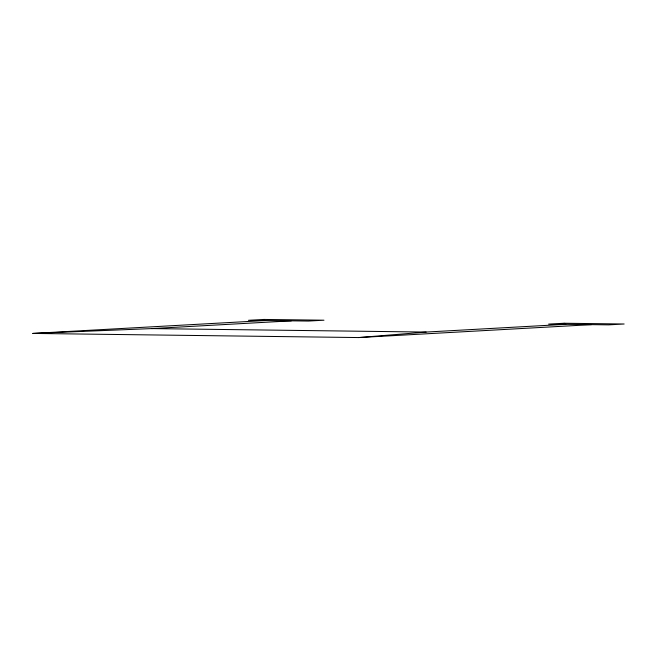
<?xml version="1.0" encoding="UTF-8"?>
<svg xmlns="http://www.w3.org/2000/svg" width="657" height="657" viewBox="0 0 657 657"><rect width="100%" height="100%" fill="white"/><g stroke="black" fill="none" stroke-linecap="round" stroke-linejoin="round"><path stroke-width="0.99" d="M265.576 320.517L32.85 333.428L358.755 337.558L426.122 332.064L565.751 324.32M32.85 333.428L151.668 328.59L291.306 320.846M358.755 337.558L591.481 324.648M151.668 328.59L426.122 332.064M263.933 319.442L248.42 320.304L308.453 321.059L323.975 320.205L263.933 319.442M564.117 323.244L548.603 324.106L608.637 324.862L624.15 324L564.117 323.244"/></g></svg>
